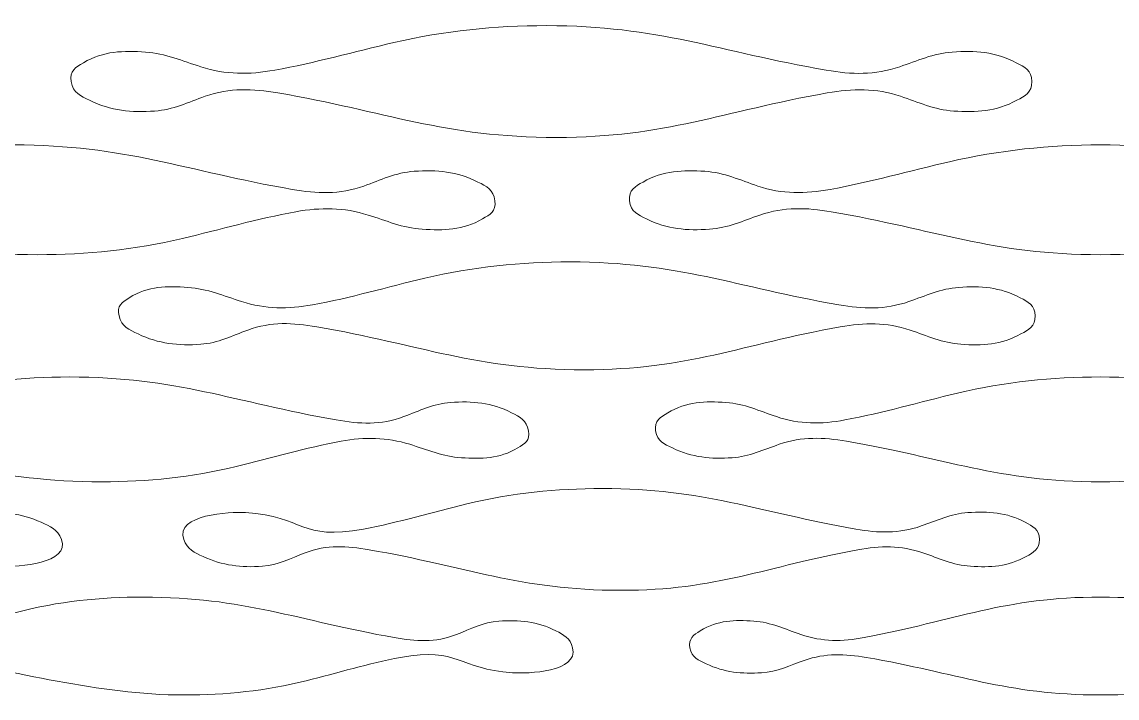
# Model space of a CAD drawing. Header units: centimetres. Extents: x -29.7 to 21.6, y -14.4 to 13.7.
# Drawn here: x -27.71 to -24.677, y -12.621 to -10.749 of the extents above; entities that cross this region are included whole.
import ezdxf

# ---------------------------------------------------------------- set-up
doc = ezdxf.new("R2010")
doc.units = ezdxf.units.CM
doc.header["$MEASUREMENT"] = 0
doc.layers.add('Layer 1', color=7, linetype='Continuous')

msp = doc.modelspace()

# ---------------------------------------------------------------- linework, layer by layer
at = {"layer": 'Layer 1', "color": 1, "lineweight": 9}
for points, knots in [([(-29.70796, -4.44965), (-29.70796, -7.29819), (-29.70796, -8.72246), (-29.45873, -10.14675), (-29.45873, -10.14675), (-29.20947, -11.57102), (-28.71099, -12.99531), (-26.71698, -14.41959)], [0, 0, 0, 0, 0.3333333, 0.3333333, 0.3333333, 0.3333333, 1, 1, 1, 1]), ([(-26.25737, -10.75912), (-26.40082, -10.75912), (-26.54001, -10.77351), (-26.67999, -10.80578), (-26.67999, -10.80578), (-26.79012, -10.83114), (-26.89871, -10.86247), (-27.01025, -10.8824), (-27.01025, -10.8824), (-27.08085, -10.89499), (-27.14559, -10.8953), (-27.21514, -10.87301), (-27.21514, -10.87301), (-27.2655, -10.85687), (-27.31342, -10.83583), (-27.36804, -10.83229), (-27.36804, -10.83229), (-27.42928, -10.82829), (-27.4837, -10.82885), (-27.54016, -10.86188), (-27.54016, -10.86188), (-27.56159, -10.87441), (-27.57905, -10.88412), (-27.57407, -10.91388)], [0, 0, 0, 0, 0.1428571, 0.1428571, 0.1428571, 0.1428571, 0.2857143, 0.2857143, 0.2857143, 0.2857143, 0.4285714, 0.4285714, 0.4285714, 0.4285714, 0.5714286, 0.5714286, 0.5714286, 0.5714286, 0.7142857, 0.7142857, 0.7142857, 0.7142857, 1, 1, 1, 1]), ([(-26.25737, -10.75912), (-25.94789, -10.75912), (-25.78016, -10.83087), (-25.48249, -10.8824), (-25.48249, -10.8824), (-25.41255, -10.89451), (-25.34844, -10.8965), (-25.27929, -10.87301), (-25.27929, -10.87301), (-25.23144, -10.85674), (-25.18607, -10.83573), (-25.13367, -10.83229), (-25.13367, -10.83229), (-25.07071, -10.82813), (-25.01454, -10.83101), (-24.95625, -10.86188), (-24.95625, -10.86188), (-24.93348, -10.87395), (-24.91341, -10.8824), (-24.91308, -10.91388)], [0, 0, 0, 0, 0.1666667, 0.1666667, 0.1666667, 0.1666667, 0.3333333, 0.3333333, 0.3333333, 0.3333333, 0.5, 0.5, 0.5, 0.5, 0.6666667, 0.6666667, 0.6666667, 0.6666667, 1, 1, 1, 1]), ([(-27.57407, -10.91388), (-27.56873, -10.94572), (-27.54716, -10.95398), (-27.52301, -10.9659), (-27.52301, -10.9659), (-27.4638, -10.99511), (-27.40673, -10.99976), (-27.34284, -10.99549), (-27.34284, -10.99549), (-27.29224, -10.9921), (-27.24907, -10.97106), (-27.20322, -10.95478), (-27.20322, -10.95478), (-27.13456, -10.93038), (-27.0711, -10.93352), (-27.00181, -10.94538), (-27.00181, -10.94538), (-26.70319, -10.99647), (-26.54015, -11.06865), (-26.22978, -11.06865)], [0, 0, 0, 0, 0.1666667, 0.1666667, 0.1666667, 0.1666667, 0.3333333, 0.3333333, 0.3333333, 0.3333333, 0.5, 0.5, 0.5, 0.5, 0.6666667, 0.6666667, 0.6666667, 0.6666667, 1, 1, 1, 1]), ([(-24.91308, -10.91388), (-24.91273, -10.94507), (-24.93233, -10.95371), (-24.95484, -10.9659), (-24.95484, -10.9659), (-25.01221, -10.99695), (-25.06756, -10.9996), (-25.12972, -10.99549), (-25.12972, -10.99549), (-25.1825, -10.99201), (-25.22829, -10.97093), (-25.27664, -10.95478), (-25.27664, -10.95478), (-25.34569, -10.93172), (-25.40977, -10.93303), (-25.47971, -10.94538), (-25.47971, -10.94538), (-25.77116, -10.99681), (-25.92607, -11.06865), (-26.22978, -11.06865)], [0, 0, 0, 0, 0.1666667, 0.1666667, 0.1666667, 0.1666667, 0.3333333, 0.3333333, 0.3333333, 0.3333333, 0.5, 0.5, 0.5, 0.5, 0.6666667, 0.6666667, 0.6666667, 0.6666667, 1, 1, 1, 1]), ([(-26.40049, -11.24406), (-26.40363, -11.21263), (-26.42415, -11.20409), (-26.44749, -11.19206), (-26.44749, -11.19206), (-26.50549, -11.16218), (-26.56135, -11.15823), (-26.62409, -11.16246), (-26.62409, -11.16246), (-26.67456, -11.16586), (-26.7176, -11.18683), (-26.76325, -11.20316), (-26.76325, -11.20316), (-26.83094, -11.22739), (-26.89335, -11.22444), (-26.96172, -11.21256), (-26.96172, -11.21256), (-27.25834, -11.16101), (-27.4243, -11.08931), (-27.7328, -11.08931)], [0, 0, 0, 0, 0.1666667, 0.1666667, 0.1666667, 0.1666667, 0.3333333, 0.3333333, 0.3333333, 0.3333333, 0.5, 0.5, 0.5, 0.5, 0.6666667, 0.6666667, 0.6666667, 0.6666667, 1, 1, 1, 1]), ([(-26.02772, -11.24406), (-26.03007, -11.21374), (-26.01181, -11.20445), (-25.98998, -11.19206), (-25.98998, -11.19206), (-25.93379, -11.16017), (-25.87972, -11.1584), (-25.81868, -11.16246), (-25.81868, -11.16246), (-25.76602, -11.16596), (-25.72036, -11.18697), (-25.67222, -11.20316), (-25.67222, -11.20316), (-25.60418, -11.22605), (-25.54108, -11.22493), (-25.47209, -11.21256), (-25.47209, -11.21256), (-25.36045, -11.19254), (-25.25169, -11.16131), (-25.14146, -11.13593), (-25.14146, -11.13593), (-25.00289, -11.10402), (-24.86507, -11.08931), (-24.723, -11.08931)], [0, 0, 0, 0, 0.1428571, 0.1428571, 0.1428571, 0.1428571, 0.2857143, 0.2857143, 0.2857143, 0.2857143, 0.4285714, 0.4285714, 0.4285714, 0.4285714, 0.5714286, 0.5714286, 0.5714286, 0.5714286, 0.7142857, 0.7142857, 0.7142857, 0.7142857, 1, 1, 1, 1]), ([(-23.41831, -11.24406), (-23.41593, -11.21374), (-23.43422, -11.20445), (-23.45602, -11.19206), (-23.45602, -11.19206), (-23.51217, -11.16017), (-23.56628, -11.1584), (-23.62735, -11.16246), (-23.62735, -11.16246), (-23.67998, -11.16596), (-23.72563, -11.18697), (-23.77378, -11.20316), (-23.77378, -11.20316), (-23.84182, -11.22605), (-23.90492, -11.22493), (-23.97391, -11.21256), (-23.97391, -11.21256), (-24.08555, -11.19254), (-24.1943, -11.16131), (-24.30453, -11.13593), (-24.30453, -11.13593), (-24.44314, -11.10402), (-24.58092, -11.08931), (-24.723, -11.08931)], [0, 0, 0, 0, 0.1428571, 0.1428571, 0.1428571, 0.1428571, 0.2857143, 0.2857143, 0.2857143, 0.2857143, 0.4285714, 0.4285714, 0.4285714, 0.4285714, 0.5714286, 0.5714286, 0.5714286, 0.5714286, 0.7142857, 0.7142857, 0.7142857, 0.7142857, 1, 1, 1, 1]), ([(-29.0099, -11.24406), (-28.99854, -11.27455), (-28.97543, -11.28288), (-28.94974, -11.29425), (-28.94974, -11.29425), (-28.88982, -11.32075), (-28.83195, -11.32708), (-28.76768, -11.32279), (-28.76768, -11.32279), (-28.72051, -11.31963), (-28.68087, -11.29936), (-28.63863, -11.28351), (-28.63863, -11.28351), (-28.57173, -11.25842), (-28.5102, -11.26347), (-28.443, -11.27445), (-28.443, -11.27445), (-28.14472, -11.32315), (-27.97564, -11.39335), (-27.66652, -11.39335)], [0, 0, 0, 0, 0.1666667, 0.1666667, 0.1666667, 0.1666667, 0.3333333, 0.3333333, 0.3333333, 0.3333333, 0.5, 0.5, 0.5, 0.5, 0.6666667, 0.6666667, 0.6666667, 0.6666667, 1, 1, 1, 1]), ([(-26.40049, -11.24406), (-26.39624, -11.27324), (-26.41375, -11.28224), (-26.43463, -11.29425), (-26.43463, -11.29425), (-26.48955, -11.32573), (-26.54244, -11.32664), (-26.6019, -11.32279), (-26.6019, -11.32279), (-26.65515, -11.31936), (-26.70205, -11.29898), (-26.75131, -11.28351), (-26.75131, -11.28351), (-26.81928, -11.26218), (-26.88265, -11.26215), (-26.95161, -11.27445), (-26.95161, -11.27445), (-27.05794, -11.29341), (-27.16133, -11.32364), (-27.26613, -11.34838), (-27.26613, -11.34838), (-27.39867, -11.3797), (-27.53054, -11.39335), (-27.66652, -11.39335)], [0, 0, 0, 0, 0.1428571, 0.1428571, 0.1428571, 0.1428571, 0.2857143, 0.2857143, 0.2857143, 0.2857143, 0.4285714, 0.4285714, 0.4285714, 0.4285714, 0.5714286, 0.5714286, 0.5714286, 0.5714286, 0.7142857, 0.7142857, 0.7142857, 0.7142857, 1, 1, 1, 1]), ([(-26.02772, -11.24406), (-26.02418, -11.27504), (-26.00353, -11.28275), (-25.98052, -11.29425), (-25.98052, -11.29425), (-25.92311, -11.32294), (-25.86774, -11.32684), (-25.80588, -11.32279), (-25.80588, -11.32279), (-25.75571, -11.31948), (-25.71244, -11.29916), (-25.66666, -11.28351), (-25.66666, -11.28351), (-25.59927, -11.26046), (-25.53679, -11.26283), (-25.46872, -11.27445), (-25.46872, -11.27445), (-25.18002, -11.32367), (-25.02308, -11.39335), (-24.723, -11.39335)], [0, 0, 0, 0, 0.1666667, 0.1666667, 0.1666667, 0.1666667, 0.3333333, 0.3333333, 0.3333333, 0.3333333, 0.5, 0.5, 0.5, 0.5, 0.6666667, 0.6666667, 0.6666667, 0.6666667, 1, 1, 1, 1]), ([(-23.41831, -11.24406), (-23.42181, -11.27504), (-23.4425, -11.28275), (-23.46547, -11.29425), (-23.46547, -11.29425), (-23.52288, -11.32294), (-23.57826, -11.32684), (-23.64011, -11.32279), (-23.64011, -11.32279), (-23.69032, -11.31948), (-23.73359, -11.29916), (-23.77934, -11.28351), (-23.77934, -11.28351), (-23.84673, -11.26046), (-23.90921, -11.26283), (-23.97728, -11.27445), (-23.97728, -11.27445), (-24.26598, -11.32367), (-24.42291, -11.39335), (-24.723, -11.39335)], [0, 0, 0, 0, 0.1666667, 0.1666667, 0.1666667, 0.1666667, 0.3333333, 0.3333333, 0.3333333, 0.3333333, 0.5, 0.5, 0.5, 0.5, 0.6666667, 0.6666667, 0.6666667, 0.6666667, 1, 1, 1, 1]), ([(-26.19217, -11.41329), (-26.32878, -11.41329), (-26.46127, -11.42694), (-26.59448, -11.45829), (-26.59448, -11.45829), (-26.69829, -11.48273), (-26.80053, -11.51299), (-26.90571, -11.53221), (-26.90571, -11.53221), (-26.9734, -11.54456), (-27.03532, -11.54423), (-27.1019, -11.52315), (-27.1019, -11.52315), (-27.15089, -11.50761), (-27.19755, -11.48732), (-27.25061, -11.48385), (-27.25061, -11.48385), (-27.30851, -11.48008), (-27.3598, -11.47953), (-27.41295, -11.51241), (-27.41295, -11.51241), (-27.43304, -11.52486), (-27.4481, -11.53511), (-27.44142, -11.56259)], [0, 0, 0, 0, 0.1428571, 0.1428571, 0.1428571, 0.1428571, 0.2857143, 0.2857143, 0.2857143, 0.2857143, 0.4285714, 0.4285714, 0.4285714, 0.4285714, 0.5714286, 0.5714286, 0.5714286, 0.5714286, 0.7142857, 0.7142857, 0.7142857, 0.7142857, 1, 1, 1, 1]), ([(-26.19217, -11.41329), (-25.89487, -11.41329), (-25.73359, -11.48236), (-25.4478, -11.53221), (-25.4478, -11.53221), (-25.38103, -11.54384), (-25.31999, -11.54593), (-25.25399, -11.52315), (-25.25399, -11.52315), (-25.20849, -11.50741), (-25.16538, -11.48719), (-25.11541, -11.48385), (-25.11541, -11.48385), (-25.05513, -11.47985), (-25.00142, -11.48269), (-24.94571, -11.51241), (-24.94571, -11.51241), (-24.92382, -11.5241), (-24.9047, -11.53241), (-24.90425, -11.56259)], [0, 0, 0, 0, 0.1666667, 0.1666667, 0.1666667, 0.1666667, 0.3333333, 0.3333333, 0.3333333, 0.3333333, 0.5, 0.5, 0.5, 0.5, 0.6666667, 0.6666667, 0.6666667, 0.6666667, 1, 1, 1, 1]), ([(-27.44142, -11.56259), (-27.43406, -11.59295), (-27.41282, -11.60126), (-27.38892, -11.61277), (-27.38892, -11.61277), (-27.33188, -11.6402), (-27.27689, -11.64552), (-27.21533, -11.6413), (-27.21533, -11.6413), (-27.16784, -11.63808), (-27.12784, -11.61777), (-27.08517, -11.60203), (-27.08517, -11.60203), (-27.01985, -11.57794), (-26.95972, -11.58167), (-26.89391, -11.59297), (-26.89391, -11.59297), (-26.60701, -11.64216), (-26.45184, -11.7119), (-26.15346, -11.7119)], [0, 0, 0, 0, 0.1666667, 0.1666667, 0.1666667, 0.1666667, 0.3333333, 0.3333333, 0.3333333, 0.3333333, 0.5, 0.5, 0.5, 0.5, 0.6666667, 0.6666667, 0.6666667, 0.6666667, 1, 1, 1, 1]), ([(-24.90425, -11.56259), (-24.90376, -11.59234), (-24.92225, -11.60094), (-24.94372, -11.61277), (-24.94372, -11.61277), (-24.99824, -11.64273), (-25.05077, -11.64528), (-25.10991, -11.6413), (-25.10991, -11.6413), (-25.16041, -11.63793), (-25.2041, -11.61757), (-25.25026, -11.60203), (-25.25026, -11.60203), (-25.3161, -11.57988), (-25.37714, -11.58099), (-25.44387, -11.59297), (-25.44387, -11.59297), (-25.72099, -11.64268), (-25.86431, -11.7119), (-26.15346, -11.7119)], [0, 0, 0, 0, 0.1666667, 0.1666667, 0.1666667, 0.1666667, 0.3333333, 0.3333333, 0.3333333, 0.3333333, 0.5, 0.5, 0.5, 0.5, 0.6666667, 0.6666667, 0.6666667, 0.6666667, 1, 1, 1, 1]), ([(-28.77258, -11.8811), (-28.79905, -11.81012), (-28.64422, -11.7993), (-28.59794, -11.80238), (-28.59794, -11.80238), (-28.42687, -11.81378), (-28.44137, -11.88644), (-28.25625, -11.85073), (-28.25625, -11.85073), (-28.15719, -11.83162), (-28.06126, -11.80122), (-27.9637, -11.77678), (-27.9637, -11.77678), (-27.83632, -11.74491), (-27.70969, -11.7318), (-27.57881, -11.7318)], [0, 0, 0, 0, 0.2, 0.2, 0.2, 0.2, 0.4, 0.4, 0.4, 0.4, 0.6, 0.6, 0.6, 0.6, 1, 1, 1, 1]), ([(-26.30764, -11.8811), (-26.31199, -11.85111), (-26.33176, -11.84257), (-26.35448, -11.83093), (-26.35448, -11.83093), (-26.40979, -11.80259), (-26.46306, -11.79823), (-26.52306, -11.80238), (-26.52306, -11.80238), (-26.57036, -11.80563), (-26.61015, -11.82584), (-26.6526, -11.84167), (-26.6526, -11.84167), (-26.71648, -11.86549), (-26.77523, -11.86203), (-26.83971, -11.85073), (-26.83971, -11.85073), (-27.12389, -11.80088), (-27.28305, -11.7318), (-27.57881, -11.7318)], [0, 0, 0, 0, 0.1666667, 0.1666667, 0.1666667, 0.1666667, 0.3333333, 0.3333333, 0.3333333, 0.3333333, 0.5, 0.5, 0.5, 0.5, 0.6666667, 0.6666667, 0.6666667, 0.6666667, 1, 1, 1, 1]), ([(-25.95549, -11.8811), (-25.95873, -11.85263), (-25.94223, -11.84307), (-25.92165, -11.83093), (-25.92165, -11.83093), (-25.86889, -11.79977), (-25.81802, -11.79846), (-25.76042, -11.80238), (-25.76042, -11.80238), (-25.71015, -11.80578), (-25.66666, -11.82606), (-25.62074, -11.84167), (-25.62074, -11.84167), (-25.55633, -11.86357), (-25.49667, -11.86275), (-25.43127, -11.85073), (-25.43127, -11.85073), (-25.32595, -11.83137), (-25.22348, -11.80122), (-25.11954, -11.77678), (-25.11954, -11.77678), (-24.98823, -11.74592), (-24.85771, -11.7318), (-24.723, -11.7318)], [0, 0, 0, 0, 0.1428571, 0.1428571, 0.1428571, 0.1428571, 0.2857143, 0.2857143, 0.2857143, 0.2857143, 0.4285714, 0.4285714, 0.4285714, 0.4285714, 0.5714286, 0.5714286, 0.5714286, 0.5714286, 0.7142857, 0.7142857, 0.7142857, 0.7142857, 1, 1, 1, 1]), ([(-23.49051, -11.8811), (-23.48727, -11.85263), (-23.50377, -11.84307), (-23.52435, -11.83093), (-23.52435, -11.83093), (-23.57714, -11.79977), (-23.62797, -11.79846), (-23.68558, -11.80238), (-23.68558, -11.80238), (-23.73584, -11.80578), (-23.77934, -11.82606), (-23.82526, -11.84167), (-23.82526, -11.84167), (-23.88967, -11.86357), (-23.94934, -11.86275), (-24.01472, -11.85073), (-24.01472, -11.85073), (-24.12004, -11.83137), (-24.22252, -11.80122), (-24.32649, -11.77678), (-24.32649, -11.77678), (-24.45777, -11.74592), (-24.58829, -11.7318), (-24.723, -11.7318)], [0, 0, 0, 0, 0.1428571, 0.1428571, 0.1428571, 0.1428571, 0.2857143, 0.2857143, 0.2857143, 0.2857143, 0.4285714, 0.4285714, 0.4285714, 0.4285714, 0.5714286, 0.5714286, 0.5714286, 0.5714286, 0.7142857, 0.7142857, 0.7142857, 0.7142857, 1, 1, 1, 1]), ([(-28.77258, -11.8811), (-28.75808, -11.90909), (-28.73482, -11.9177), (-28.70892, -11.92843), (-28.70892, -11.92843), (-28.65116, -11.95245), (-28.59533, -11.95955), (-28.53346, -11.95536), (-28.53346, -11.95536), (-28.49049, -11.95247), (-28.45502, -11.93337), (-28.41689, -11.91831), (-28.41689, -11.91831), (-28.35398, -11.89346), (-28.29641, -11.89969), (-28.23348, -11.90975), (-28.23348, -11.90975), (-27.94842, -11.95536), (-27.78434, -12.02197), (-27.48923, -12.02197)], [0, 0, 0, 0, 0.1666667, 0.1666667, 0.1666667, 0.1666667, 0.3333333, 0.3333333, 0.3333333, 0.3333333, 0.5, 0.5, 0.5, 0.5, 0.6666667, 0.6666667, 0.6666667, 0.6666667, 1, 1, 1, 1]), ([(-26.30764, -11.8811), (-26.30218, -11.90794), (-26.31779, -11.91695), (-26.33713, -11.92843), (-26.33713, -11.92843), (-26.38829, -11.95883), (-26.4376, -11.95895), (-26.49315, -11.95536), (-26.49315, -11.95536), (-26.54411, -11.9521), (-26.5892, -11.93285), (-26.63647, -11.91831), (-26.63647, -11.91831), (-26.70071, -11.89854), (-26.76074, -11.89797), (-26.82606, -11.90975), (-26.82606, -11.90975), (-26.92444, -11.92757), (-27.01994, -11.95611), (-27.11679, -11.97952), (-27.11679, -11.97952), (-27.24008, -12.00933), (-27.3627, -12.02197), (-27.48923, -12.02197)], [0, 0, 0, 0, 0.1428571, 0.1428571, 0.1428571, 0.1428571, 0.2857143, 0.2857143, 0.2857143, 0.2857143, 0.4285714, 0.4285714, 0.4285714, 0.4285714, 0.5714286, 0.5714286, 0.5714286, 0.5714286, 0.7142857, 0.7142857, 0.7142857, 0.7142857, 1, 1, 1, 1]), ([(-25.95549, -11.8811), (-25.95087, -11.91036), (-25.93097, -11.91763), (-25.90891, -11.92843), (-25.90891, -11.92843), (-25.85442, -11.9551), (-25.80185, -11.95924), (-25.74317, -11.95536), (-25.74317, -11.95536), (-25.69624, -11.95229), (-25.65591, -11.93308), (-25.61321, -11.91831), (-25.61321, -11.91831), (-25.54969, -11.89636), (-25.4908, -11.89888), (-25.42669, -11.90975), (-25.42669, -11.90975), (-25.15383, -11.95609), (-25.00662, -12.02197), (-24.723, -12.02197)], [0, 0, 0, 0, 0.1666667, 0.1666667, 0.1666667, 0.1666667, 0.3333333, 0.3333333, 0.3333333, 0.3333333, 0.5, 0.5, 0.5, 0.5, 0.6666667, 0.6666667, 0.6666667, 0.6666667, 1, 1, 1, 1]), ([(-23.49051, -11.8811), (-23.49512, -11.91036), (-23.51502, -11.91763), (-23.53712, -11.92843), (-23.53712, -11.92843), (-23.59161, -11.9551), (-23.64414, -11.95924), (-23.70282, -11.95536), (-23.70282, -11.95536), (-23.74975, -11.95229), (-23.79008, -11.93308), (-23.83279, -11.91831), (-23.83279, -11.91831), (-23.89631, -11.89636), (-23.95519, -11.89888), (-24.0193, -11.90975), (-24.0193, -11.90975), (-24.29219, -11.95609), (-24.4394, -12.02197), (-24.723, -12.02197)], [0, 0, 0, 0, 0.1666667, 0.1666667, 0.1666667, 0.1666667, 0.3333333, 0.3333333, 0.3333333, 0.3333333, 0.5, 0.5, 0.5, 0.5, 0.6666667, 0.6666667, 0.6666667, 0.6666667, 1, 1, 1, 1]), ([(-28.86222, -12.04072), (-28.57045, -12.04072), (-28.40144, -12.10654), (-28.11975, -12.15292), (-28.11975, -12.15292), (-28.05858, -12.163), (-28.00284, -12.16886), (-27.9418, -12.14438), (-27.9418, -12.14438), (-27.904, -12.1292), (-27.86879, -12.11023), (-27.82605, -12.10731), (-27.82605, -12.10731), (-27.76631, -12.10321), (-27.7127, -12.10932), (-27.65713, -12.13424), (-27.65713, -12.13424), (-27.63311, -12.14502), (-27.61174, -12.15334), (-27.60091, -12.18159)], [0, 0, 0, 0, 0.1666667, 0.1666667, 0.1666667, 0.1666667, 0.3333333, 0.3333333, 0.3333333, 0.3333333, 0.5, 0.5, 0.5, 0.5, 0.6666667, 0.6666667, 0.6666667, 0.6666667, 1, 1, 1, 1]), ([(-26.10273, -12.04072), (-26.23014, -12.04072), (-26.35359, -12.05331), (-26.47776, -12.08319), (-26.47776, -12.08319), (-26.5733, -12.10618), (-26.66729, -12.13481), (-26.7642, -12.15292), (-26.7642, -12.15292), (-26.9409, -12.18595), (-26.92702, -12.11802), (-27.09083, -12.10731), (-27.09083, -12.10731), (-27.13485, -12.10445), (-27.28567, -12.11266), (-27.26233, -12.18159)], [0, 0, 0, 0, 0.2, 0.2, 0.2, 0.2, 0.4, 0.4, 0.4, 0.4, 0.6, 0.6, 0.6, 0.6, 1, 1, 1, 1]), ([(-26.10273, -12.04072), (-25.82277, -12.04072), (-25.6699, -12.10579), (-25.4008, -12.15292), (-25.4008, -12.15292), (-25.33845, -12.16385), (-25.28141, -12.16597), (-25.21975, -12.14438), (-25.21975, -12.14438), (-25.17733, -12.12951), (-25.13727, -12.11043), (-25.09061, -12.10731), (-25.09061, -12.10731), (-25.03402, -12.10353), (-24.98369, -12.10628), (-24.93144, -12.13424), (-24.93144, -12.13424), (-24.91079, -12.14529), (-24.89296, -12.15324), (-24.89227, -12.18159)], [0, 0, 0, 0, 0.1666667, 0.1666667, 0.1666667, 0.1666667, 0.3333333, 0.3333333, 0.3333333, 0.3333333, 0.5, 0.5, 0.5, 0.5, 0.6666667, 0.6666667, 0.6666667, 0.6666667, 1, 1, 1, 1]), ([(-27.60091, -12.18159), (-27.57554, -12.24775), (-27.72194, -12.25871), (-27.7652, -12.25585), (-27.7652, -12.25585), (-27.92655, -12.24517), (-27.91941, -12.17618), (-28.09396, -12.21024), (-28.09396, -12.21024), (-28.18425, -12.22786), (-28.27135, -12.25656), (-28.35997, -12.27998), (-28.35997, -12.27998), (-28.47564, -12.31057), (-28.59055, -12.32242), (-28.70968, -12.32242)], [0, 0, 0, 0, 0.2, 0.2, 0.2, 0.2, 0.4, 0.4, 0.4, 0.4, 0.6, 0.6, 0.6, 0.6, 1, 1, 1, 1]), ([(-27.26233, -12.18159), (-27.25277, -12.20975), (-27.23209, -12.21804), (-27.20872, -12.22891), (-27.20872, -12.22891), (-27.15475, -12.25402), (-27.10274, -12.25991), (-27.04442, -12.25585), (-27.04442, -12.25585), (-27.00106, -12.25284), (-26.96502, -12.23369), (-26.92638, -12.21878), (-26.92638, -12.21878), (-26.86556, -12.19536), (-26.80982, -12.19978), (-26.74865, -12.21024), (-26.74865, -12.21024), (-26.47848, -12.25644), (-26.3329, -12.32242), (-26.0519, -12.32242)], [0, 0, 0, 0, 0.1666667, 0.1666667, 0.1666667, 0.1666667, 0.3333333, 0.3333333, 0.3333333, 0.3333333, 0.5, 0.5, 0.5, 0.5, 0.6666667, 0.6666667, 0.6666667, 0.6666667, 1, 1, 1, 1]), ([(-24.89227, -12.18159), (-24.89168, -12.20937), (-24.90873, -12.21769), (-24.92882, -12.22891), (-24.92882, -12.22891), (-24.97946, -12.25722), (-25.02826, -12.25957), (-25.0834, -12.25585), (-25.0834, -12.25585), (-25.13073, -12.25264), (-25.1716, -12.23341), (-25.21481, -12.21878), (-25.21481, -12.21878), (-25.2763, -12.19798), (-25.33325, -12.19887), (-25.39563, -12.21024), (-25.39563, -12.21024), (-25.6533, -12.25721), (-25.78258, -12.32242), (-26.0519, -12.32242)], [0, 0, 0, 0, 0.1666667, 0.1666667, 0.1666667, 0.1666667, 0.3333333, 0.3333333, 0.3333333, 0.3333333, 0.5, 0.5, 0.5, 0.5, 0.6666667, 0.6666667, 0.6666667, 0.6666667, 1, 1, 1, 1]), ([(-28.46071, -12.48204), (-28.49416, -12.41759), (-28.35581, -12.40472), (-28.31046, -12.40777), (-28.31046, -12.40777), (-28.15333, -12.41834), (-28.15859, -12.48789), (-27.98801, -12.45339), (-27.98801, -12.45339), (-27.89912, -12.43543), (-27.81351, -12.4066), (-27.72615, -12.38363), (-27.72615, -12.38363), (-27.60967, -12.35301), (-27.49394, -12.34121), (-27.374, -12.34121)], [0, 0, 0, 0, 0.2, 0.2, 0.2, 0.2, 0.4, 0.4, 0.4, 0.4, 0.6, 0.6, 0.6, 0.6, 1, 1, 1, 1]), ([(-26.1856, -12.48204), (-26.19126, -12.45411), (-26.21004, -12.44572), (-26.23175, -12.43472), (-26.23175, -12.43472), (-26.28348, -12.40852), (-26.33326, -12.40381), (-26.38952, -12.40777), (-26.38952, -12.40777), (-26.4326, -12.41083), (-26.4684, -12.42983), (-26.5067, -12.44485), (-26.5067, -12.44485), (-26.56567, -12.46789), (-26.6196, -12.46387), (-26.67898, -12.45339), (-26.67898, -12.45339), (-26.94571, -12.40631), (-27.09636, -12.34121), (-27.374, -12.34121)], [0, 0, 0, 0, 0.1666667, 0.1666667, 0.1666667, 0.1666667, 0.3333333, 0.3333333, 0.3333333, 0.3333333, 0.5, 0.5, 0.5, 0.5, 0.6666667, 0.6666667, 0.6666667, 0.6666667, 1, 1, 1, 1]), ([(-25.86057, -12.48204), (-25.86467, -12.45602), (-25.85039, -12.44642), (-25.83147, -12.43472), (-25.83147, -12.43472), (-25.78314, -12.40476), (-25.73653, -12.40412), (-25.68345, -12.40777), (-25.68345, -12.40777), (-25.63641, -12.41101), (-25.5958, -12.43013), (-25.55286, -12.44485), (-25.55286, -12.44485), (-25.49323, -12.4653), (-25.43815, -12.46481), (-25.3775, -12.45339), (-25.3775, -12.45339), (-25.12359, -12.40555), (-24.98869, -12.34121), (-24.723, -12.34121)], [0, 0, 0, 0, 0.1666667, 0.1666667, 0.1666667, 0.1666667, 0.3333333, 0.3333333, 0.3333333, 0.3333333, 0.5, 0.5, 0.5, 0.5, 0.6666667, 0.6666667, 0.6666667, 0.6666667, 1, 1, 1, 1]), ([(-23.58546, -12.48204), (-23.58133, -12.45602), (-23.5956, -12.44642), (-23.61452, -12.43472), (-23.61452, -12.43472), (-23.66286, -12.40476), (-23.70946, -12.40412), (-23.76252, -12.40777), (-23.76252, -12.40777), (-23.80961, -12.41101), (-23.8502, -12.43013), (-23.89313, -12.44485), (-23.89313, -12.44485), (-23.95276, -12.4653), (-24.00788, -12.46481), (-24.06849, -12.45339), (-24.06849, -12.45339), (-24.32244, -12.40555), (-24.45731, -12.34121), (-24.723, -12.34121)], [0, 0, 0, 0, 0.1666667, 0.1666667, 0.1666667, 0.1666667, 0.3333333, 0.3333333, 0.3333333, 0.3333333, 0.5, 0.5, 0.5, 0.5, 0.6666667, 0.6666667, 0.6666667, 0.6666667, 1, 1, 1, 1]), ([(-28.46071, -12.48204), (-28.44363, -12.50687), (-28.42033, -12.51576), (-28.39463, -12.52579), (-28.39463, -12.52579), (-28.34004, -12.54706), (-28.28728, -12.55469), (-28.22896, -12.55066), (-28.22896, -12.55066), (-28.19093, -12.54806), (-28.16029, -12.53046), (-28.12708, -12.51643), (-28.12708, -12.51643), (-28.06931, -12.49205), (-28.01679, -12.4995), (-27.95922, -12.50854), (-27.95922, -12.50854), (-27.72671, -12.54493), (-27.50131, -12.61219), (-27.26089, -12.61219)], [0, 0, 0, 0, 0.1666667, 0.1666667, 0.1666667, 0.1666667, 0.3333333, 0.3333333, 0.3333333, 0.3333333, 0.5, 0.5, 0.5, 0.5, 0.6666667, 0.6666667, 0.6666667, 0.6666667, 1, 1, 1, 1]), ([(-26.1856, -12.48204), (-26.16753, -12.54922), (-26.30987, -12.55338), (-26.35169, -12.55066), (-26.35169, -12.55066), (-26.50421, -12.54085), (-26.4976, -12.4783), (-26.66176, -12.50854), (-26.66176, -12.50854), (-26.75036, -12.52484), (-26.83611, -12.55128), (-26.92323, -12.57299), (-26.92323, -12.57299), (-27.03496, -12.60083), (-27.14605, -12.61219), (-27.26089, -12.61219)], [0, 0, 0, 0, 0.2, 0.2, 0.2, 0.2, 0.4, 0.4, 0.4, 0.4, 0.6, 0.6, 0.6, 0.6, 1, 1, 1, 1]), ([(-25.86057, -12.48204), (-25.85491, -12.50903), (-25.83619, -12.51581), (-25.81537, -12.52579), (-25.81537, -12.52579), (-25.76484, -12.55001), (-25.71608, -12.55429), (-25.66164, -12.55066), (-25.66164, -12.55066), (-25.61884, -12.54785), (-25.58225, -12.53008), (-25.5434, -12.51643), (-25.5434, -12.51643), (-25.48485, -12.49588), (-25.43075, -12.49856), (-25.37174, -12.50854), (-25.37174, -12.50854), (-25.1196, -12.5512), (-24.98505, -12.61219), (-24.723, -12.61219)], [0, 0, 0, 0, 0.1666667, 0.1666667, 0.1666667, 0.1666667, 0.3333333, 0.3333333, 0.3333333, 0.3333333, 0.5, 0.5, 0.5, 0.5, 0.6666667, 0.6666667, 0.6666667, 0.6666667, 1, 1, 1, 1]), ([(-23.58546, -12.48204), (-23.59109, -12.50903), (-23.60981, -12.51581), (-23.63062, -12.52579), (-23.63062, -12.52579), (-23.68119, -12.55001), (-23.72992, -12.55429), (-23.78435, -12.55066), (-23.78435, -12.55066), (-23.82716, -12.54785), (-23.86378, -12.53008), (-23.90262, -12.51643), (-23.90262, -12.51643), (-23.96114, -12.49588), (-24.01527, -12.49856), (-24.07425, -12.50854), (-24.07425, -12.50854), (-24.3264, -12.5512), (-24.46094, -12.61219), (-24.723, -12.61219)], [0, 0, 0, 0, 0.1666667, 0.1666667, 0.1666667, 0.1666667, 0.3333333, 0.3333333, 0.3333333, 0.3333333, 0.5, 0.5, 0.5, 0.5, 0.6666667, 0.6666667, 0.6666667, 0.6666667, 1, 1, 1, 1])]:
    msp.add_open_spline(points, degree=3, knots=knots, dxfattribs=at)

doc.saveas('drawing.dxf')
